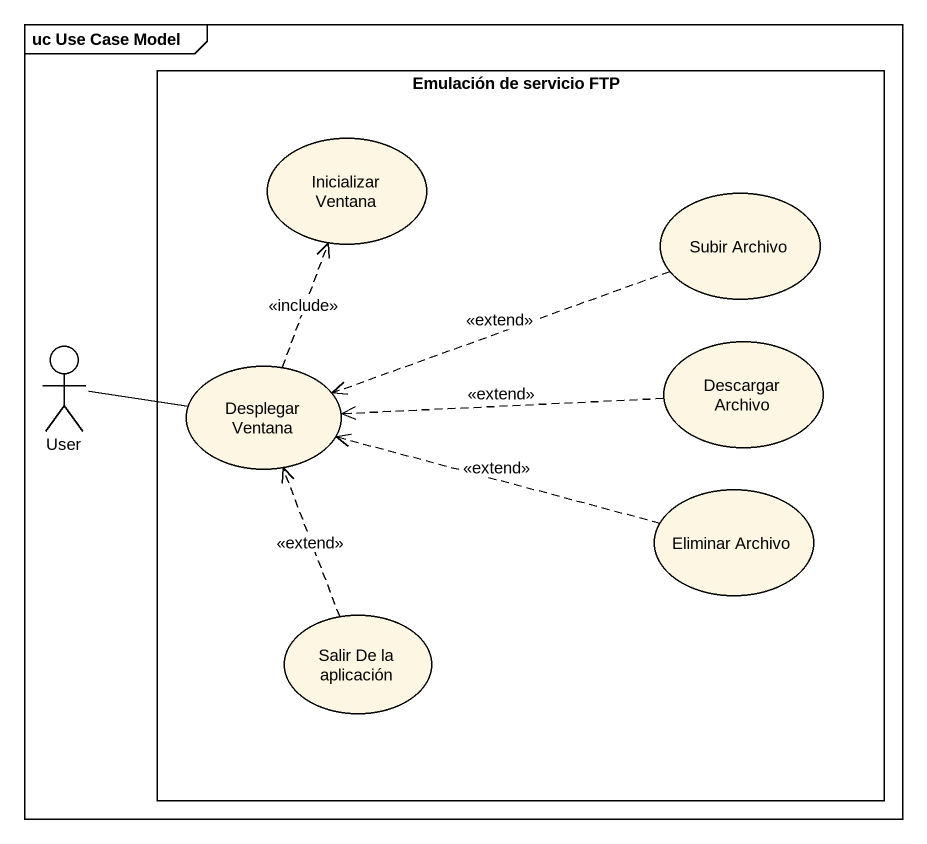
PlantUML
@startuml
mainframe uc Use Case Model
rectangle "Emulación de servicio FTP" as Emulación_de_servicio_FTP {
  usecase "Inicializar Ventana" as Inicializar_Ventana
  usecase "Subir Archivo" as Subir_Archivo
  usecase "Descargar Archivo" as Descargar_Archivo
  usecase "Desplegar Ventana" as Desplegar_Ventana
  usecase "Eliminar Archivo" as Eliminar_Archivo
  usecase "Salir De la aplicación" as Salir_De_la_aplicación
}
actor User
Subir_Archivo .left.> Desplegar_Ventana : <<extend>>
User -right- Desplegar_Ventana
Descargar_Archivo .left.> Desplegar_Ventana : <<extend>>
Desplegar_Ventana .up.> Inicializar_Ventana : <<include>>
Eliminar_Archivo .left.> Desplegar_Ventana : <<extend>>
Salir_De_la_aplicación .up.> Desplegar_Ventana : <<extend>>
@enduml
